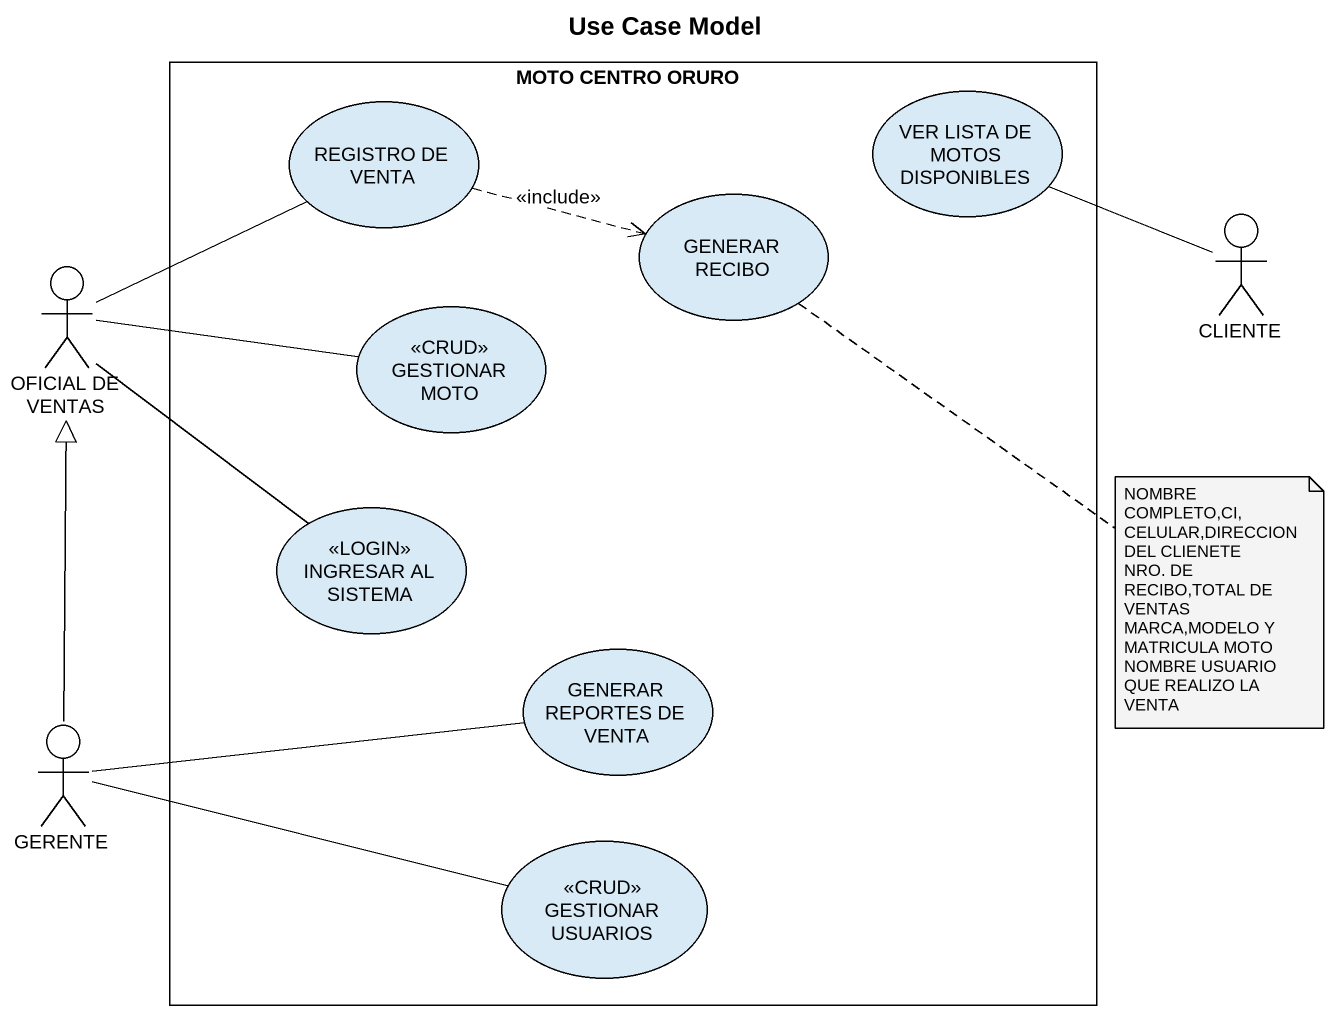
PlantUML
@startuml
title Use Case Model
rectangle "MOTO CENTRO ORURO" as MOTO_CENTRO_ORURO {
  usecase "REGISTRO DE VENTA" as REGISTRO_DE_VENTA
  usecase "VER LISTA DE MOTOS DISPONIBLES" as VER_LISTA_DE_MOTOS
  usecase "GENERAR RECIBO" as GENERAR_RECIBO
  usecase "GESTIONAR MOTO" as GESTIONAR_MOTO <<CRUD>>
  usecase "INGRESAR AL SISTEMA" as INGRESAR_AL_SISTEMA <<LOGIN>>
  usecase "GENERAR REPORTES DE VENTA" as GENERAR_REPORTES_DE_VENTA
  usecase "GESTIONAR USUARIOS" as GESTIONAR_USUARIOS <<CRUD>>
}
actor "OFICIAL DE VENTAS" as OFICIAL_DE_VENTAS
actor CLIENTE
actor GERENTE
REGISTRO_DE_VENTA .right.> GENERAR_RECIBO : <<include>>
OFICIAL_DE_VENTAS -right- REGISTRO_DE_VENTA
OFICIAL_DE_VENTAS -right- GESTIONAR_MOTO
OFICIAL_DE_VENTAS -- INGRESAR_AL_SISTEMA
CLIENTE -left- VER_LISTA_DE_MOTOS
GERENTE -up-|> OFICIAL_DE_VENTAS
GERENTE -right- GENERAR_REPORTES_DE_VENTA
GERENTE -right- GESTIONAR_USUARIOS
note bottom of GENERAR_RECIBO
  NOMBRE COMPLETO,CI,CELULAR,DIRECCION DEL CLIENETE
  NRO. DE RECIBO,TOTAL DE VENTAS
  MARCA,MODELO Y MATRICULA MOTO
  NOMBRE USUARIO QUE REALIZO LA VENTA
end note
@enduml
